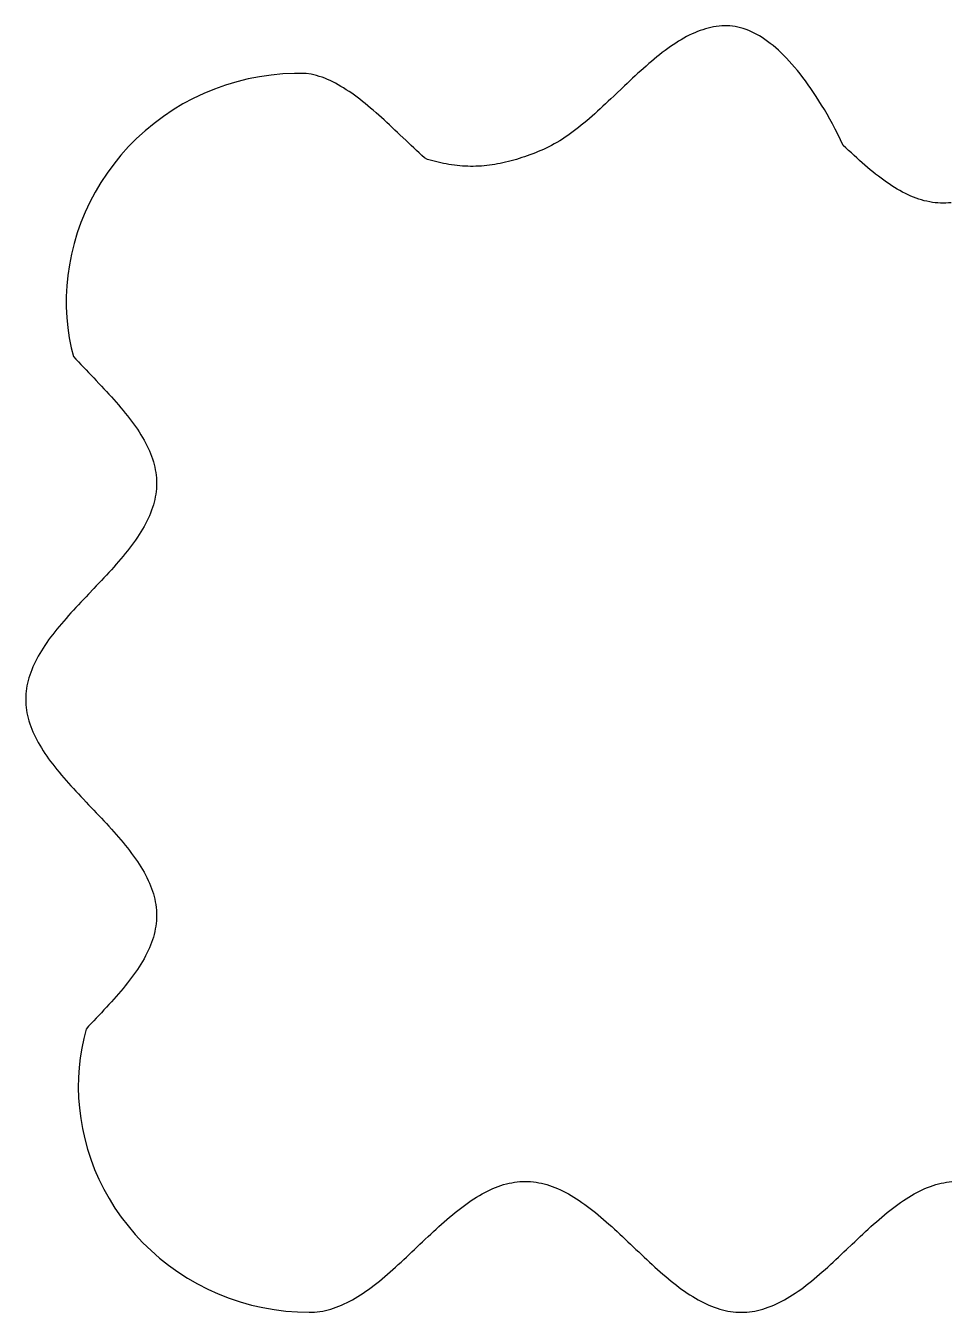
# Model space of a CAD drawing. Header units: metres. Extents: x -17 to 67.8, y -17 to 42.
# Drawn here: x -17 to 25.4, y -17 to 42 of the extents above; entities that cross this region are included whole.
import ezdxf

# ---------------------------------------------------------------- set-up
doc = ezdxf.new("R2010")
doc.units = ezdxf.units.M

msp = doc.modelspace()

# ---------------------------------------------------------------- linework, layer by layer
for p, q in [((14.2991, 41.8874), (14.1752, 41.8532)), ((14.4229, 41.9171), (14.2991, 41.8874)), ((14.5468, 41.9424), (14.4229, 41.9171)), ((14.6707, 41.9631), (14.5468, 41.9424)), ((14.7945, 41.9792), (14.6707, 41.9631)), ((14.9184, 41.9902), (14.7945, 41.9792)), ((15.0422, 41.9952), (14.9184, 41.9902)), ((15.1661, 41.9944), (15.0422, 41.9952)), ((15.2899, 41.9877), (15.1661, 41.9944)), ((15.4138, 41.975), (15.2899, 41.9877)), ((15.5376, 41.9565), (15.4138, 41.975)), ((15.6615, 41.932), (15.5376, 41.9565)), ((15.7854, 41.9016), (15.6615, 41.932)), ((15.9092, 41.8654), (15.7854, 41.9016)), ((13.0605, 41.3559), (12.9367, 41.2812)), ((13.1844, 41.427), (13.0605, 41.3559)), ((13.3082, 41.4944), (13.1844, 41.427)), ((13.4321, 41.5579), (13.3082, 41.4944)), ((13.556, 41.6175), (13.4321, 41.5579)), ((13.6798, 41.673), (13.556, 41.6175)), ((13.8037, 41.7244), (13.6798, 41.673)), ((13.9275, 41.7716), (13.8037, 41.7244)), ((14.0514, 41.8146), (13.9275, 41.7716)), ((14.1752, 41.8532), (14.0514, 41.8146)), ((16.0331, 41.8232), (15.9092, 41.8654)), ((16.1569, 41.7752), (16.0331, 41.8232)), ((16.2808, 41.7214), (16.1569, 41.7752)), ((16.4046, 41.6617), (16.2808, 41.7214)), ((16.5285, 41.5963), (16.4046, 41.6617)), ((16.6524, 41.5251), (16.5285, 41.5963)), ((16.7762, 41.4482), (16.6524, 41.5251)), ((16.9001, 41.3655), (16.7762, 41.4482)), ((17.0239, 41.2772), (16.9001, 41.3655)), ((12.1935, 40.7634), (12.0697, 40.6667)), ((12.3174, 40.8573), (12.1935, 40.7634)), ((12.4413, 40.9483), (12.3174, 40.8573)), ((12.5651, 41.0364), (12.4413, 40.9483)), ((12.689, 41.1213), (12.5651, 41.0364)), ((12.8128, 41.203), (12.689, 41.1213)), ((12.9367, 41.2812), (12.8128, 41.203)), ((17.1478, 41.1833), (17.0239, 41.2772)), ((17.2716, 41.0837), (17.1478, 41.1833)), ((17.3955, 40.9786), (17.2716, 41.0837)), ((17.5193, 40.8679), (17.3955, 40.9786)), ((17.6432, 40.7517), (17.5193, 40.8679)), ((17.7671, 40.6301), (17.6432, 40.7517)), ((11.4504, 40.148), (11.3266, 40.0383)), ((11.5743, 40.256), (11.4504, 40.148)), ((11.6981, 40.362), (11.5743, 40.256)), ((11.822, 40.4659), (11.6981, 40.362)), ((11.9458, 40.5675), (11.822, 40.4659)), ((12.0697, 40.6667), (11.9458, 40.5675)), ((17.8909, 40.503), (17.7671, 40.6301)), ((18.0148, 40.3704), (17.8909, 40.503)), ((18.1386, 40.2325), (18.0148, 40.3704)), ((18.2625, 40.0891), (18.1386, 40.2325)), ((-6.79834, 39.5552), (-7.31935, 39.4267)), ((-6.27158, 39.6576), (-6.79834, 39.5552)), ((-5.74051, 39.7336), (-6.27158, 39.6576)), ((-5.2066, 39.783), (-5.74051, 39.7336)), ((-4.67137, 39.8057), (-5.2066, 39.783)), ((-4.13626, 39.8016), (-4.67137, 39.8057)), ((-3.90773, 39.7771), (-4.13626, 39.8016)), ((-3.78387, 39.7474), (-3.90773, 39.7771)), ((-3.66002, 39.7132), (-3.78387, 39.7474)), ((-3.53615, 39.6746), (-3.66002, 39.7132)), ((-3.41229, 39.6316), (-3.53615, 39.6746)), ((-3.28844, 39.5844), (-3.41229, 39.6316)), ((-3.16458, 39.533), (-3.28844, 39.5844)), ((-3.04073, 39.4775), (-3.16458, 39.533)), ((10.8311, 39.5853), (10.7073, 39.4693)), ((10.955, 39.7003), (10.8311, 39.5853)), ((11.0788, 39.8143), (10.955, 39.7003)), ((11.2027, 39.927), (11.0788, 39.8143)), ((11.3266, 40.0383), (11.2027, 39.927)), ((18.3863, 39.9403), (18.2625, 40.0891)), ((18.5102, 39.7861), (18.3863, 39.9403)), ((18.634, 39.6265), (18.5102, 39.7861)), ((18.7579, 39.4615), (18.634, 39.6265)), ((-8.33832, 39.0927), (-8.8335, 38.8882)), ((-7.83315, 39.2724), (-8.33832, 39.0927)), ((-7.31935, 39.4267), (-7.83315, 39.2724)), ((-2.91687, 39.4179), (-3.04073, 39.4775)), ((-2.79301, 39.3544), (-2.91687, 39.4179)), ((-2.66916, 39.287), (-2.79301, 39.3544)), ((-2.5453, 39.2159), (-2.66916, 39.287)), ((-2.42145, 39.1412), (-2.5453, 39.2159)), ((-2.29759, 39.063), (-2.42145, 39.1412)), ((-2.17374, 38.9813), (-2.29759, 39.063)), ((-2.04988, 38.8964), (-2.17374, 38.9813)), ((10.3357, 39.1178), (10.088, 38.8822)), ((10.4595, 39.2354), (10.3357, 39.1178)), ((10.5834, 39.3526), (10.4595, 39.2354)), ((10.7073, 39.4693), (10.5834, 39.3526)), ((18.8818, 39.291), (18.7579, 39.4615)), ((19.0056, 39.1149), (18.8818, 39.291)), ((19.1295, 38.9332), (19.0056, 39.1149)), ((-9.78848, 38.4075), (-10.2457, 38.1327)), ((-9.31731, 38.6596), (-9.78848, 38.4075)), ((-8.8335, 38.8882), (-9.31731, 38.6596)), ((-1.92603, 38.8083), (-2.04988, 38.8964)), ((-1.80217, 38.7173), (-1.92603, 38.8083)), ((-1.67831, 38.6234), (-1.80217, 38.7173)), ((-1.55446, 38.5267), (-1.67831, 38.6234)), ((-1.4306, 38.4275), (-1.55446, 38.5267)), ((-1.30675, 38.3259), (-1.4306, 38.4275)), ((9.59256, 38.4147), (9.4687, 38.2997)), ((9.71642, 38.5307), (9.59256, 38.4147)), ((9.84027, 38.6474), (9.71642, 38.5307)), ((9.96413, 38.7646), (9.84027, 38.6474)), ((10.088, 38.8822), (9.96413, 38.7646)), ((19.2533, 38.7458), (19.1295, 38.9332)), ((19.3772, 38.5525), (19.2533, 38.7458)), ((19.501, 38.3533), (19.3772, 38.5525)), ((19.6249, 38.1479), (19.501, 38.3533)), ((-10.6879, 37.8362), (-11.1138, 37.5187)), ((-10.2457, 38.1327), (-10.6879, 37.8362)), ((-1.18289, 38.222), (-1.30675, 38.3259)), ((-1.05904, 38.116), (-1.18289, 38.222)), ((-0.93518, 38.008), (-1.05904, 38.116)), ((-0.81132, 37.8983), (-0.93518, 38.008)), ((-0.68747, 37.787), (-0.81132, 37.8983)), ((-0.56361, 37.6743), (-0.68747, 37.787)), ((8.97328, 37.8519), (8.84943, 37.744)), ((9.09714, 37.9616), (8.97328, 37.8519)), ((9.22099, 38.0729), (9.09714, 37.9616)), ((9.34485, 38.1857), (9.22099, 38.0729)), ((9.4687, 38.2997), (9.34485, 38.1857)), ((19.7487, 37.9361), (19.6249, 38.1479)), ((19.8726, 37.7176), (19.7487, 37.9361)), ((-11.5224, 37.1813), (-11.9126, 36.825)), ((-11.1138, 37.5187), (-11.5224, 37.1813)), ((-0.43976, 37.5603), (-0.56361, 37.6743)), ((-0.3159, 37.4453), (-0.43976, 37.5603)), ((-0.19205, 37.3293), (-0.3159, 37.4453)), ((-0.06819, 37.2126), (-0.19205, 37.3293)), ((0.05565, 37.0954), (-0.06819, 37.2126)), ((8.23015, 37.2366), (8.10629, 37.1427)), ((8.354, 37.3333), (8.23015, 37.2366)), ((8.47786, 37.4325), (8.354, 37.3333)), ((8.60172, 37.5341), (8.47786, 37.4325)), ((8.72557, 37.638), (8.60172, 37.5341)), ((8.84943, 37.744), (8.72557, 37.638)), ((19.9965, 37.492), (19.8726, 37.7176)), ((20.1203, 37.2591), (19.9965, 37.492)), ((20.2442, 37.0182), (20.1203, 37.2591)), ((-11.9126, 36.825), (-12.2835, 36.451)), ((0.1795, 36.9778), (0.05565, 37.0954)), ((0.42722, 36.7422), (0.1795, 36.9778)), ((0.55107, 36.6246), (0.42722, 36.7422)), ((0.67493, 36.5074), (0.55107, 36.6246)), ((7.36316, 36.644), (7.2393, 36.5729)), ((7.48701, 36.7188), (7.36316, 36.644)), ((7.61087, 36.797), (7.48701, 36.7188)), ((7.73473, 36.8787), (7.61087, 36.797)), ((7.85858, 36.9636), (7.73473, 36.8787)), ((7.98244, 37.0517), (7.85858, 36.9636)), ((8.10629, 37.1427), (7.98244, 37.0517)), ((20.368, 36.7687), (20.2442, 37.0182)), ((20.4919, 36.51), (20.368, 36.7687)), ((-12.6343, 36.0605), (-12.9642, 35.6546)), ((-12.2835, 36.451), (-12.6343, 36.0605)), ((0.79878, 36.3907), (0.67493, 36.5074)), ((0.92264, 36.2747), (0.79878, 36.3907)), ((1.04649, 36.1597), (0.92264, 36.2747)), ((1.17035, 36.0457), (1.04649, 36.1597)), ((1.2942, 35.9329), (1.17035, 36.0457)), ((6.00073, 36.0302), (5.87688, 35.9869)), ((6.12459, 36.0752), (6.00073, 36.0302)), ((6.24844, 36.122), (6.12459, 36.0752)), ((6.37231, 36.1706), (6.24844, 36.122)), ((6.49617, 36.2209), (6.37231, 36.1706)), ((6.62003, 36.273), (6.49617, 36.2209)), ((6.74388, 36.3267), (6.62003, 36.273)), ((6.86774, 36.3825), (6.74388, 36.3267)), ((6.99159, 36.4421), (6.86774, 36.3825)), ((7.11545, 36.5056), (6.99159, 36.4421)), ((7.2393, 36.5729), (7.11545, 36.5056)), ((20.6157, 36.3907), (20.4919, 36.51)), ((20.7396, 36.2747), (20.6157, 36.3907)), ((20.8634, 36.1597), (20.7396, 36.2747)), ((20.9873, 36.0457), (20.8634, 36.1597)), ((21.1112, 35.9329), (20.9873, 36.0457)), ((-12.9642, 35.6546), (-13.2724, 35.2345)), ((1.41808, 35.8671), (1.2942, 35.9329)), ((1.54193, 35.8315), (1.41808, 35.8671)), ((1.66579, 35.7974), (1.54193, 35.8315)), ((1.78964, 35.765), (1.66579, 35.7974)), ((1.9135, 35.7346), (1.78964, 35.765)), ((2.03735, 35.7061), (1.9135, 35.7346)), ((2.16121, 35.6797), (2.03735, 35.7061)), ((2.28506, 35.6555), (2.16121, 35.6797)), ((2.40892, 35.6335), (2.28506, 35.6555)), ((2.53278, 35.614), (2.40892, 35.6335)), ((2.65663, 35.5968), (2.53278, 35.614)), ((2.78049, 35.5821), (2.65663, 35.5968)), ((2.90434, 35.5699), (2.78049, 35.5821)), ((3.0282, 35.5602), (2.90434, 35.5699)), ((3.15205, 35.553), (3.0282, 35.5602)), ((3.27591, 35.5484), (3.15205, 35.553)), ((3.39977, 35.5463), (3.27591, 35.5484)), ((3.52362, 35.5467), (3.39977, 35.5463)), ((3.64748, 35.5496), (3.52362, 35.5467)), ((3.77133, 35.555), (3.64748, 35.5496)), ((3.89519, 35.5628), (3.77133, 35.555)), ((4.01904, 35.573), (3.89519, 35.5628)), ((4.1429, 35.5856), (4.01904, 35.573)), ((4.26675, 35.6006), (4.1429, 35.5856)), ((4.39061, 35.6178), (4.26675, 35.6006)), ((4.51447, 35.6372), (4.39061, 35.6178)), ((4.63832, 35.6588), (4.51447, 35.6372)), ((4.76218, 35.6826), (4.63832, 35.6588)), ((4.88603, 35.7085), (4.76218, 35.6826)), ((5.00989, 35.7364), (4.88603, 35.7085)), ((5.13374, 35.7664), (5.00989, 35.7364)), ((5.2576, 35.7984), (5.13374, 35.7664)), ((5.38145, 35.8323), (5.2576, 35.7984)), ((5.50531, 35.8681), (5.38145, 35.8323)), ((5.62917, 35.9059), (5.50531, 35.8681)), ((5.75302, 35.9454), (5.62917, 35.9059)), ((5.87688, 35.9869), (5.75302, 35.9454)), ((21.235, 35.8216), (21.1112, 35.9329)), ((21.3589, 35.7119), (21.235, 35.8216)), ((21.4827, 35.604), (21.3589, 35.7119)), ((21.6066, 35.498), (21.4827, 35.604)), ((21.7305, 35.3941), (21.6066, 35.498)), ((-13.2724, 35.2345), (-13.5583, 34.8016)), ((21.8543, 35.2925), (21.7305, 35.3941)), ((21.9782, 35.1933), (21.8543, 35.2925)), ((22.102, 35.0966), (21.9782, 35.1933)), ((22.2259, 35.0027), (22.102, 35.0966)), ((22.3497, 34.9117), (22.2259, 35.0027)), ((22.4736, 34.8236), (22.3497, 34.9117)), ((22.5974, 34.7387), (22.4736, 34.8236)), ((-13.8215, 34.3572), (-14.0613, 33.9026)), ((-13.5583, 34.8016), (-13.8215, 34.3572)), ((22.7213, 34.657), (22.5974, 34.7387)), ((22.8452, 34.5788), (22.7213, 34.657)), ((22.969, 34.504), (22.8452, 34.5788)), ((23.0929, 34.4329), (22.969, 34.504)), ((23.2167, 34.3656), (23.0929, 34.4329)), ((23.3406, 34.3021), (23.2167, 34.3656)), ((23.4644, 34.2425), (23.3406, 34.3021)), ((23.5883, 34.187), (23.4644, 34.2425)), ((-14.0613, 33.9026), (-14.2775, 33.4391)), ((23.7121, 34.1356), (23.5883, 34.187)), ((23.836, 34.0883), (23.7121, 34.1356)), ((23.9599, 34.0454), (23.836, 34.0883)), ((24.0837, 34.0068), (23.9599, 34.0454)), ((24.2076, 33.9726), (24.0837, 34.0068)), ((24.3314, 33.9429), (24.2076, 33.9726)), ((24.4553, 33.9176), (24.3314, 33.9429)), ((24.5791, 33.8969), (24.4553, 33.9176)), ((24.703, 33.8808), (24.5791, 33.8969)), ((24.8268, 33.8692), (24.703, 33.8808)), ((24.9507, 33.8623), (24.8268, 33.8692)), ((25.0746, 33.86), (24.9507, 33.8623)), ((25.1984, 33.8623), (25.0746, 33.86)), ((25.3223, 33.8692), (25.1984, 33.8623)), ((25.4461, 33.8808), (25.3223, 33.8692)), ((-14.2775, 33.4391), (-14.4698, 32.9682)), ((-14.6379, 32.4911), (-14.7818, 32.0093)), ((-14.4698, 32.9682), (-14.6379, 32.4911)), ((-14.7818, 32.0093), (-14.9014, 31.5241)), ((-14.9014, 31.5241), (-14.9968, 31.0368)), ((-14.9968, 31.0368), (-15.0682, 30.5489)), ((-15.0682, 30.5489), (-15.1156, 30.0614)), ((-15.1396, 29.5759), (-15.1403, 29.0933)), ((-15.1156, 30.0614), (-15.1396, 29.5759)), ((-15.1403, 29.0933), (-15.1183, 28.6151)), ((-15.1183, 28.6151), (-15.0741, 28.1423)), ((-15.0741, 28.1423), (-15.0081, 27.676)), ((-15.0081, 27.676), (-14.9212, 27.2174)), ((-14.9212, 27.2174), (-14.8143, 26.8343)), ((-14.8143, 26.8343), (-14.7003, 26.7104)), ((-14.7003, 26.7104), (-14.5853, 26.5866)), ((-14.5853, 26.5866), (-14.4693, 26.4627)), ((-14.4693, 26.4627), (-14.3526, 26.3388)), ((-14.3526, 26.3388), (-14.2354, 26.215)), ((-14.2354, 26.215), (-14.1178, 26.0911)), ((-14.1178, 26.0911), (-13.8822, 25.8434)), ((-13.8822, 25.8434), (-13.7646, 25.7196)), ((-13.7646, 25.7196), (-13.6474, 25.5957)), ((-13.6474, 25.5957), (-13.5307, 25.4718)), ((-13.5307, 25.4718), (-13.4147, 25.348)), ((-13.4147, 25.348), (-13.2997, 25.2241)), ((-13.2997, 25.2241), (-13.1857, 25.1003)), ((-13.1857, 25.1003), (-13.0729, 24.9764)), ((-13.0729, 24.9764), (-12.9616, 24.8526)), ((-12.9616, 24.8526), (-12.8519, 24.7287)), ((-12.8519, 24.7287), (-12.744, 24.6049)), ((-12.744, 24.6049), (-12.638, 24.481)), ((-12.638, 24.481), (-12.5341, 24.3571)), ((-12.5341, 24.3571), (-12.4325, 24.2333)), ((-12.4325, 24.2333), (-12.3333, 24.1094)), ((-12.3333, 24.1094), (-12.2366, 23.9856)), ((-12.2366, 23.9856), (-12.1427, 23.8617)), ((-12.1427, 23.8617), (-12.0517, 23.7379)), ((-12.0517, 23.7379), (-11.9636, 23.614)), ((-11.9636, 23.614), (-11.8787, 23.4902)), ((-11.8787, 23.4902), (-11.797, 23.3663)), ((-11.797, 23.3663), (-11.7188, 23.2424)), ((-11.7188, 23.2424), (-11.644, 23.1186)), ((-11.644, 23.1186), (-11.5729, 22.9947)), ((-11.5729, 22.9947), (-11.5056, 22.8709)), ((-11.5056, 22.8709), (-11.4421, 22.747)), ((-11.4421, 22.747), (-11.3825, 22.6232)), ((-11.3825, 22.6232), (-11.327, 22.4993)), ((-11.327, 22.4993), (-11.2756, 22.3755)), ((-11.2756, 22.3755), (-11.2283, 22.2516)), ((-11.2283, 22.2516), (-11.1854, 22.1277)), ((-11.1854, 22.1277), (-11.1468, 22.0039)), ((-11.1468, 22.0039), (-11.1126, 21.88)), ((-11.1126, 21.88), (-11.0829, 21.7562)), ((-11.0829, 21.7562), (-11.0576, 21.6323)), ((-11.0576, 21.6323), (-11.0369, 21.5085)), ((-11.0369, 21.5085), (-11.0208, 21.3846)), ((-11.0208, 21.3846), (-11.0092, 21.2607)), ((-11.0092, 21.2607), (-11.0023, 21.1369)), ((-11.0092, 20.7653), (-11.0208, 20.6415)), ((-11.0023, 20.8892), (-11.0092, 20.7653)), ((-11.0023, 21.1369), (-11, 21.013)), ((-11, 21.013), (-11.0023, 20.8892)), ((-11.1126, 20.146), (-11.1468, 20.0222)), ((-11.0829, 20.2699), (-11.1126, 20.146)), ((-11.0576, 20.3938), (-11.0829, 20.2699)), ((-11.0369, 20.5176), (-11.0576, 20.3938)), ((-11.0208, 20.6415), (-11.0369, 20.5176)), ((-11.327, 19.5268), (-11.3825, 19.4029)), ((-11.2756, 19.6506), (-11.327, 19.5268)), ((-11.2283, 19.7745), (-11.2756, 19.6506)), ((-11.1854, 19.8983), (-11.2283, 19.7745)), ((-11.1468, 20.0222), (-11.1854, 19.8983)), ((-11.644, 18.9075), (-11.7188, 18.7836)), ((-11.5729, 19.0313), (-11.644, 18.9075)), ((-11.5056, 19.1552), (-11.5729, 19.0313)), ((-11.4421, 19.2791), (-11.5056, 19.1552)), ((-11.3825, 19.4029), (-11.4421, 19.2791)), ((-11.9636, 18.4121), (-12.0517, 18.2882)), ((-11.8787, 18.5359), (-11.9636, 18.4121)), ((-11.797, 18.6598), (-11.8787, 18.5359)), ((-11.7188, 18.7836), (-11.797, 18.6598)), ((-12.4325, 17.7928), (-12.5341, 17.6689)), ((-12.3333, 17.9166), (-12.4325, 17.7928)), ((-12.2366, 18.0405), (-12.3333, 17.9166)), ((-12.1427, 18.1644), (-12.2366, 18.0405)), ((-12.0517, 18.2882), (-12.1427, 18.1644)), ((-12.9616, 17.1735), (-13.0729, 17.0497)), ((-12.8519, 17.2974), (-12.9616, 17.1735)), ((-12.744, 17.4212), (-12.8519, 17.2974)), ((-12.638, 17.5451), (-12.744, 17.4212)), ((-12.5341, 17.6689), (-12.638, 17.5451)), ((-13.5307, 16.5542), (-13.6474, 16.4304)), ((-13.4147, 16.6781), (-13.5307, 16.5542)), ((-13.2997, 16.8019), (-13.4147, 16.6781)), ((-13.1857, 16.9258), (-13.2997, 16.8019)), ((-13.0729, 17.0497), (-13.1857, 16.9258)), ((-14.1178, 15.9349), (-14.2354, 15.8111)), ((-13.8822, 16.1826), (-14.1178, 15.9349)), ((-13.7646, 16.3065), (-13.8822, 16.1826)), ((-13.6474, 16.4304), (-13.7646, 16.3065)), ((-14.5853, 15.4395), (-14.7003, 15.3157)), ((-14.4693, 15.5634), (-14.5853, 15.4395)), ((-14.3526, 15.6872), (-14.4693, 15.5634)), ((-14.2354, 15.8111), (-14.3526, 15.6872)), ((-15.148, 14.8202), (-15.256, 14.6964)), ((-15.0383, 14.9441), (-15.148, 14.8202)), ((-14.927, 15.0679), (-15.0383, 14.9441)), ((-14.8143, 15.1918), (-14.927, 15.0679)), ((-14.7003, 15.3157), (-14.8143, 15.1918)), ((-15.6667, 14.201), (-15.7634, 14.0771)), ((-15.5675, 14.3248), (-15.6667, 14.201)), ((-15.4659, 14.4487), (-15.5675, 14.3248)), ((-15.362, 14.5725), (-15.4659, 14.4487)), ((-15.256, 14.6964), (-15.362, 14.5725)), ((-16.1213, 13.5817), (-16.203, 13.4578)), ((-16.0364, 13.7055), (-16.1213, 13.5817)), ((-15.9483, 13.8294), (-16.0364, 13.7055)), ((-15.8573, 13.9532), (-15.9483, 13.8294)), ((-15.7634, 14.0771), (-15.8573, 13.9532)), ((-16.427, 13.0863), (-16.4944, 12.9624)), ((-16.3559, 13.2101), (-16.427, 13.0863)), ((-16.2812, 13.334), (-16.3559, 13.2101)), ((-16.203, 13.4578), (-16.2812, 13.334)), ((-16.7244, 12.467), (-16.7716, 12.3431)), ((-16.673, 12.5908), (-16.7244, 12.467)), ((-16.6175, 12.7147), (-16.673, 12.5908)), ((-16.5579, 12.8385), (-16.6175, 12.7147)), ((-16.4944, 12.9624), (-16.5579, 12.8385)), ((-16.9171, 11.8477), (-16.9424, 11.7238)), ((-16.8874, 11.9716), (-16.9171, 11.8477)), ((-16.8532, 12.0954), (-16.8874, 11.9716)), ((-16.8146, 12.2193), (-16.8532, 12.0954)), ((-16.7716, 12.3431), (-16.8146, 12.2193)), ((-16.9977, 11.2284), (-17, 11.1046)), ((-16.9907, 11.3523), (-16.9977, 11.2284)), ((-16.9792, 11.4761), (-16.9907, 11.3523)), ((-16.9631, 11.6), (-16.9792, 11.4761)), ((-16.9424, 11.7238), (-16.9631, 11.6)), ((-17, 11.1046), (-16.9977, 10.9807)), ((-16.9977, 10.9807), (-16.9907, 10.8568)), ((-16.9907, 10.8568), (-16.9792, 10.733)), ((-16.9792, 10.733), (-16.9631, 10.6091)), ((-16.9631, 10.6091), (-16.9424, 10.4853)), ((-16.9424, 10.4853), (-16.9171, 10.3614)), ((-16.9171, 10.3614), (-16.8874, 10.2376)), ((-16.8874, 10.2376), (-16.8532, 10.1137)), ((-16.8532, 10.1137), (-16.8146, 9.98985)), ((-16.8146, 9.98985), (-16.7716, 9.866)), ((-16.7716, 9.866), (-16.7244, 9.74214)), ((-16.7244, 9.74214), (-16.673, 9.61829)), ((-16.673, 9.61829), (-16.6175, 9.49443)), ((-16.6175, 9.49443), (-16.5579, 9.37057)), ((-16.5579, 9.37057), (-16.4944, 9.24672)), ((-16.4944, 9.24672), (-16.427, 9.12286)), ((-16.427, 9.12286), (-16.3559, 8.99901)), ((-16.3559, 8.99901), (-16.2812, 8.87515)), ((-16.2812, 8.87515), (-16.203, 8.7513)), ((-16.203, 8.7513), (-16.1213, 8.62744)), ((-16.1213, 8.62744), (-16.0364, 8.50359)), ((-16.0364, 8.50359), (-15.9483, 8.37973)), ((-15.9483, 8.37973), (-15.8573, 8.25587)), ((-15.8573, 8.25587), (-15.7634, 8.13202)), ((-15.7634, 8.13202), (-15.6667, 8.00816)), ((-15.6667, 8.00816), (-15.5675, 7.88431)), ((-15.5675, 7.88431), (-15.4659, 7.76045)), ((-15.4659, 7.76045), (-15.362, 7.6366)), ((-15.362, 7.6366), (-15.256, 7.51274)), ((-15.256, 7.51274), (-15.148, 7.38889)), ((-15.148, 7.38889), (-15.0383, 7.26503)), ((-15.0383, 7.26503), (-14.927, 7.14117)), ((-14.927, 7.14117), (-14.8143, 7.01732)), ((-14.8143, 7.01732), (-14.7003, 6.89346)), ((-14.7003, 6.89346), (-14.5853, 6.76961)), ((-14.5853, 6.76961), (-14.4693, 6.64574)), ((-14.4693, 6.64574), (-14.3526, 6.52188)), ((-14.3526, 6.52188), (-14.2354, 6.39803)), ((-14.2354, 6.39803), (-14.1178, 6.27417)), ((-14.1178, 6.27417), (-13.8822, 6.02646)), ((-13.8822, 6.02646), (-13.7646, 5.9026)), ((-13.7646, 5.9026), (-13.6474, 5.77875)), ((-13.6474, 5.77875), (-13.5307, 5.65489)), ((-13.5307, 5.65489), (-13.4147, 5.53104)), ((-13.4147, 5.53104), (-13.2997, 5.40718)), ((-13.2997, 5.40718), (-13.1857, 5.28333)), ((-13.1857, 5.28333), (-13.0729, 5.15947)), ((-13.0729, 5.15947), (-12.9616, 5.03561)), ((-12.9616, 5.03561), (-12.8519, 4.91176)), ((-12.8519, 4.91176), (-12.744, 4.7879)), ((-12.744, 4.7879), (-12.638, 4.66405)), ((-12.638, 4.66405), (-12.5341, 4.54019)), ((-12.5341, 4.54019), (-12.4325, 4.41634)), ((-12.4325, 4.41634), (-12.3333, 4.29248)), ((-12.3333, 4.29248), (-12.2366, 4.16862)), ((-12.2366, 4.16862), (-12.1427, 4.04477)), ((-12.1427, 4.04477), (-12.0517, 3.92091)), ((-12.0517, 3.92091), (-11.9636, 3.79706)), ((-11.9636, 3.79706), (-11.8787, 3.6732)), ((-11.8787, 3.6732), (-11.797, 3.54935)), ((-11.797, 3.54935), (-11.7188, 3.42549)), ((-11.7188, 3.42549), (-11.644, 3.30164)), ((-11.644, 3.30164), (-11.5729, 3.17778)), ((-11.5729, 3.17778), (-11.5056, 3.05392)), ((-11.5056, 3.05392), (-11.4421, 2.93007)), ((-11.4421, 2.93007), (-11.3825, 2.80621)), ((-11.3825, 2.80621), (-11.327, 2.68236)), ((-11.327, 2.68236), (-11.2756, 2.5585)), ((-11.2756, 2.5585), (-11.2283, 2.43465)), ((-11.2283, 2.43465), (-11.1854, 2.31079)), ((-11.1854, 2.31079), (-11.1468, 2.18694)), ((-11.1468, 2.18694), (-11.1126, 2.06308)), ((-11.1126, 2.06308), (-11.0829, 1.93922)), ((-11.0829, 1.93922), (-11.0576, 1.81537)), ((-11.0576, 1.81537), (-11.0369, 1.6915)), ((-11.0369, 1.6915), (-11.0208, 1.56764)), ((-11.0208, 1.56764), (-11.0092, 1.44379)), ((-11.0092, 1.44379), (-11.0023, 1.31993)), ((-11.0023, 1.31993), (-11, 1.19608)), ((-11, 1.19608), (-11.0023, 1.07222)), ((-11.0369, 0.70065), (-11.0576, 0.5768)), ((-11.0208, 0.82451), (-11.0369, 0.70065)), ((-11.0092, 0.94836), (-11.0208, 0.82451)), ((-11.0023, 1.07222), (-11.0092, 0.94836)), ((-11.1854, 0.08138), (-11.2283, -0.04247)), ((-11.1468, 0.20523), (-11.1854, 0.08138)), ((-11.1126, 0.32909), (-11.1468, 0.20523)), ((-11.0829, 0.45294), (-11.1126, 0.32909)), ((-11.0576, 0.5768), (-11.0829, 0.45294)), ((-11.4421, -0.53789), (-11.5056, -0.66174)), ((-11.3825, -0.41403), (-11.4421, -0.53789)), ((-11.327, -0.29018), (-11.3825, -0.41403)), ((-11.2756, -0.16632), (-11.327, -0.29018)), ((-11.2283, -0.04247), (-11.2756, -0.16632)), ((-11.797, -1.15717), (-11.8787, -1.28102)), ((-11.7188, -1.03331), (-11.797, -1.15717)), ((-11.644, -0.90945), (-11.7188, -1.03331)), ((-11.5729, -0.7856), (-11.644, -0.90945)), ((-11.5056, -0.66174), (-11.5729, -0.7856)), ((-12.1427, -1.65259), (-12.2366, -1.77644)), ((-12.0517, -1.52873), (-12.1427, -1.65259)), ((-11.9636, -1.40488), (-12.0517, -1.52873)), ((-11.8787, -1.28102), (-11.9636, -1.40488)), ((-12.638, -2.27187), (-12.744, -2.39572)), ((-12.5341, -2.14801), (-12.638, -2.27187)), ((-12.4325, -2.02415), (-12.5341, -2.14801)), ((-12.3333, -1.9003), (-12.4325, -2.02415)), ((-12.2366, -1.77644), (-12.3333, -1.9003)), ((-13.1857, -2.89114), (-13.2997, -3.015)), ((-13.0729, -2.76729), (-13.1857, -2.89114)), ((-12.9616, -2.64343), (-13.0729, -2.76729)), ((-12.8519, -2.51958), (-12.9616, -2.64343)), ((-12.744, -2.39572), (-12.8519, -2.51958)), ((-13.7646, -3.51044), (-13.8822, -3.63429)), ((-13.6474, -3.38658), (-13.7646, -3.51044)), ((-13.5307, -3.26273), (-13.6474, -3.38658)), ((-13.4147, -3.13885), (-13.5307, -3.26273)), ((-13.2997, -3.015), (-13.4147, -3.13885)), ((-14.2354, -4.01999), (-14.3429, -4.44749)), ((-14.1178, -3.882), (-14.2354, -4.01999)), ((-13.8822, -3.63429), (-14.1178, -3.882)), ((-14.3429, -4.44749), (-14.4319, -4.88385)), ((-14.4319, -4.88385), (-14.5016, -5.32822)), ((-14.5513, -5.77966), (-14.5804, -6.23721)), ((-14.5016, -5.32822), (-14.5513, -5.77966)), ((-14.5804, -6.23721), (-14.5883, -6.69984)), ((-14.5883, -6.69984), (-14.5744, -7.16649)), ((-14.5744, -7.16649), (-14.5384, -7.63602)), ((-14.5384, -7.63602), (-14.4798, -8.10727)), ((-14.4798, -8.10727), (-14.3984, -8.57903)), ((-14.3984, -8.57903), (-14.2938, -9.05006)), ((-14.2938, -9.05006), (-14.1659, -9.5191)), ((-14.1659, -9.5191), (-14.0146, -9.98489)), ((-14.0146, -9.98489), (-13.8399, -10.4461)), ((-13.8399, -10.4461), (-13.6419, -10.9014)), ((-13.6419, -10.9014), (-13.4206, -11.3495)), ((4.66991, -11.2283), (4.79376, -11.1854)), ((4.79376, -11.1854), (4.91762, -11.1468)), ((4.91762, -11.1468), (5.04147, -11.1126)), ((5.04147, -11.1126), (5.16533, -11.0829)), ((5.16533, -11.0829), (5.28918, -11.0576)), ((5.28918, -11.0576), (5.41304, -11.0369)), ((5.41304, -11.0369), (5.5369, -11.0208)), ((5.5369, -11.0208), (5.66075, -11.0092)), ((5.66075, -11.0092), (5.78461, -11.0023)), ((5.78461, -11.0023), (5.90848, -11)), ((5.90848, -11), (6.03233, -11.0023)), ((6.03233, -11.0023), (6.15619, -11.0092)), ((6.15619, -11.0092), (6.28004, -11.0208)), ((6.28004, -11.0208), (6.4039, -11.0369)), ((6.4039, -11.0369), (6.52776, -11.0576)), ((6.52776, -11.0576), (6.65161, -11.0829)), ((6.65161, -11.0829), (6.77547, -11.1126)), ((6.77547, -11.1126), (6.89932, -11.1468)), ((6.89932, -11.1468), (7.02318, -11.1854)), ((7.02318, -11.1854), (7.14703, -11.2283)), ((24.4869, -11.2283), (24.6107, -11.1854)), ((24.6107, -11.1854), (24.7346, -11.1468)), ((24.7346, -11.1468), (24.8584, -11.1126)), ((24.8584, -11.1126), (24.9823, -11.0829)), ((24.9823, -11.0829), (25.1061, -11.0576)), ((25.1061, -11.0576), (25.23, -11.0369)), ((25.23, -11.0369), (25.3539, -11.0208)), ((25.3539, -11.0208), (25.4777, -11.0092)), ((-13.4206, -11.3495), (-13.1764, -11.789)), ((-13.1764, -11.789), (-12.9095, -12.2187)), ((3.43135, -11.8787), (3.55521, -11.797)), ((3.55521, -11.797), (3.67906, -11.7188)), ((3.67906, -11.7188), (3.80292, -11.644)), ((3.80292, -11.644), (3.92677, -11.5729)), ((3.92677, -11.5729), (4.05063, -11.5056)), ((4.05063, -11.5056), (4.17448, -11.4421)), ((4.17448, -11.4421), (4.29834, -11.3825)), ((4.29834, -11.3825), (4.4222, -11.327)), ((4.4222, -11.327), (4.54605, -11.2756)), ((4.54605, -11.2756), (4.66991, -11.2283)), ((7.14703, -11.2283), (7.27089, -11.2756)), ((7.27089, -11.2756), (7.39474, -11.327)), ((7.39474, -11.327), (7.5186, -11.3825)), ((7.5186, -11.3825), (7.64246, -11.4421)), ((7.64246, -11.4421), (7.76631, -11.5056)), ((7.76631, -11.5056), (7.89017, -11.5729)), ((7.89017, -11.5729), (8.01402, -11.644)), ((8.01402, -11.644), (8.13788, -11.7188)), ((8.13788, -11.7188), (8.26173, -11.797)), ((8.26173, -11.797), (8.38559, -11.8787)), ((23.2483, -11.8787), (23.3722, -11.797)), ((23.3722, -11.797), (23.496, -11.7188)), ((23.496, -11.7188), (23.6199, -11.644)), ((23.6199, -11.644), (23.7437, -11.5729)), ((23.7437, -11.5729), (23.8676, -11.5056)), ((23.8676, -11.5056), (23.9914, -11.4421)), ((23.9914, -11.4421), (24.1153, -11.3825)), ((24.1153, -11.3825), (24.2392, -11.327)), ((24.2392, -11.327), (24.363, -11.2756)), ((24.363, -11.2756), (24.4869, -11.2283)), ((-12.9095, -12.2187), (-12.6204, -12.6372)), ((2.68822, -12.4325), (2.81207, -12.3333)), ((2.81207, -12.3333), (2.93593, -12.2366)), ((2.93593, -12.2366), (3.05978, -12.1427)), ((3.05978, -12.1427), (3.18364, -12.0517)), ((3.18364, -12.0517), (3.3075, -11.9636)), ((3.3075, -11.9636), (3.43135, -11.8787)), ((8.38559, -11.8787), (8.50945, -11.9636)), ((8.50945, -11.9636), (8.6333, -12.0517)), ((8.6333, -12.0517), (8.75716, -12.1427)), ((8.75716, -12.1427), (8.88101, -12.2366)), ((8.88101, -12.2366), (9.00487, -12.3333)), ((9.00487, -12.3333), (9.12872, -12.4325)), ((22.5052, -12.4325), (22.629, -12.3333)), ((22.629, -12.3333), (22.7529, -12.2366)), ((22.7529, -12.2366), (22.8767, -12.1427)), ((22.8767, -12.1427), (23.0006, -12.0517)), ((23.0006, -12.0517), (23.1245, -11.9636)), ((23.1245, -11.9636), (23.2483, -11.8787)), ((-12.6204, -12.6372), (-12.3095, -13.0433)), ((1.94508, -13.0729), (2.06894, -12.9616)), ((2.06894, -12.9616), (2.19279, -12.8519)), ((2.19279, -12.8519), (2.31665, -12.744)), ((2.31665, -12.744), (2.44051, -12.638)), ((2.44051, -12.638), (2.56436, -12.5341)), ((2.56436, -12.5341), (2.68822, -12.4325)), ((9.12872, -12.4325), (9.25258, -12.5341)), ((9.25258, -12.5341), (9.37643, -12.638)), ((9.37643, -12.638), (9.50029, -12.744)), ((9.50029, -12.744), (9.62415, -12.8519)), ((9.62415, -12.8519), (9.748, -12.9616)), ((9.748, -12.9616), (9.87186, -13.0729)), ((21.762, -13.0729), (21.8859, -12.9616)), ((21.8859, -12.9616), (22.0098, -12.8519)), ((22.0098, -12.8519), (22.1336, -12.744)), ((22.1336, -12.744), (22.2575, -12.638)), ((22.2575, -12.638), (22.3813, -12.5341)), ((22.3813, -12.5341), (22.5052, -12.4325)), ((-12.3095, -13.0433), (-11.9774, -13.4356)), ((-11.9774, -13.4356), (-11.6248, -13.813)), ((1.32581, -13.6474), (1.44966, -13.5307)), ((1.44966, -13.5307), (1.57352, -13.4147)), ((1.57352, -13.4147), (1.69737, -13.2997)), ((1.69737, -13.2997), (1.82123, -13.1857)), ((1.82123, -13.1857), (1.94508, -13.0729)), ((9.87186, -13.0729), (9.99571, -13.1857)), ((9.99571, -13.1857), (10.1196, -13.2997)), ((10.1196, -13.2997), (10.2434, -13.4147)), ((10.2434, -13.4147), (10.3673, -13.5307)), ((10.3673, -13.5307), (10.4911, -13.6474)), ((21.1428, -13.6474), (21.2666, -13.5307)), ((21.2666, -13.5307), (21.3905, -13.4147)), ((21.3905, -13.4147), (21.5143, -13.2997)), ((21.5143, -13.2997), (21.6382, -13.1857)), ((21.6382, -13.1857), (21.762, -13.0729)), ((-11.6248, -13.813), (-11.2524, -14.1741)), ((0.70651, -14.2354), (0.83037, -14.1178)), ((0.83037, -14.1178), (1.07809, -13.8822)), ((1.07809, -13.8822), (1.20195, -13.7646)), ((1.20195, -13.7646), (1.32581, -13.6474)), ((10.4911, -13.6474), (10.615, -13.7646)), ((10.615, -13.7646), (10.7388, -13.8822)), ((10.7388, -13.8822), (10.9866, -14.1178)), ((10.9866, -14.1178), (11.1104, -14.2354)), ((20.5235, -14.2354), (20.6473, -14.1178)), ((20.6473, -14.1178), (20.8951, -13.8822)), ((20.8951, -13.8822), (21.0189, -13.7646)), ((21.0189, -13.7646), (21.1428, -13.6474)), ((-11.2524, -14.1741), (-10.8609, -14.518)), ((-10.8609, -14.518), (-10.4514, -14.8434)), ((0.08723, -14.8143), (0.21109, -14.7003)), ((0.21109, -14.7003), (0.33495, -14.5853)), ((0.33495, -14.5853), (0.4588, -14.4693)), ((0.4588, -14.4693), (0.58266, -14.3526)), ((0.58266, -14.3526), (0.70651, -14.2354)), ((11.1104, -14.2354), (11.2343, -14.3526)), ((11.2343, -14.3526), (11.3581, -14.4693)), ((11.3581, -14.4693), (11.482, -14.5853)), ((11.482, -14.5853), (11.6059, -14.7003)), ((11.6059, -14.7003), (11.7297, -14.8143)), ((19.9042, -14.8143), (20.028, -14.7003)), ((20.028, -14.7003), (20.1519, -14.5853)), ((20.1519, -14.5853), (20.2758, -14.4693)), ((20.2758, -14.4693), (20.3996, -14.3526)), ((20.3996, -14.3526), (20.5235, -14.2354)), ((-10.4514, -14.8434), (-10.0248, -15.1493)), ((-10.0248, -15.1493), (-9.58205, -15.4347)), ((-0.53203, -15.362), (-0.40817, -15.256)), ((-0.40817, -15.256), (-0.28432, -15.148)), ((-0.28432, -15.148), (-0.16046, -15.0383)), ((-0.16046, -15.0383), (-0.03661, -14.927)), ((-0.03661, -14.927), (0.08723, -14.8143)), ((11.7297, -14.8143), (11.8536, -14.927)), ((11.8536, -14.927), (11.9774, -15.0383)), ((11.9774, -15.0383), (12.1013, -15.148)), ((12.1013, -15.148), (12.2251, -15.256)), ((12.2251, -15.256), (12.349, -15.362)), ((19.2849, -15.362), (19.4088, -15.256)), ((19.4088, -15.256), (19.5326, -15.148)), ((19.5326, -15.148), (19.6565, -15.0383)), ((19.6565, -15.0383), (19.7803, -14.927)), ((19.7803, -14.927), (19.9042, -14.8143)), ((-9.58205, -15.4347), (-9.12428, -15.6985)), ((-9.12428, -15.6985), (-8.65266, -15.9401)), ((-1.27516, -15.9483), (-1.15131, -15.8573)), ((-1.15131, -15.8573), (-1.02745, -15.7634)), ((-1.02745, -15.7634), (-0.9036, -15.6667)), ((-0.9036, -15.6667), (-0.77974, -15.5675)), ((-0.77974, -15.5675), (-0.65588, -15.4659)), ((-0.65588, -15.4659), (-0.53203, -15.362)), ((12.349, -15.362), (12.4728, -15.4659)), ((12.4728, -15.4659), (12.5967, -15.5675)), ((12.5967, -15.5675), (12.7206, -15.6667)), ((12.7206, -15.6667), (12.8444, -15.7634)), ((12.8444, -15.7634), (12.9683, -15.8573)), ((12.9683, -15.8573), (13.0921, -15.9483)), ((18.5418, -15.9483), (18.6656, -15.8573)), ((18.6656, -15.8573), (18.7895, -15.7634)), ((18.7895, -15.7634), (18.9133, -15.6667)), ((18.9133, -15.6667), (19.0372, -15.5675)), ((19.0372, -15.5675), (19.1611, -15.4659)), ((19.1611, -15.4659), (19.2849, -15.362)), ((-8.65266, -15.9401), (-8.16841, -16.1585)), ((-8.16841, -16.1585), (-7.67278, -16.3529)), ((-7.67278, -16.3529), (-7.1671, -16.5228)), ((-2.26601, -16.5579), (-2.14215, -16.4944)), ((-2.14215, -16.4944), (-2.0183, -16.427)), ((-2.0183, -16.427), (-1.89444, -16.3559)), ((-1.89444, -16.3559), (-1.77058, -16.2812)), ((-1.77058, -16.2812), (-1.64673, -16.203)), ((-1.64673, -16.203), (-1.52287, -16.1213)), ((-1.52287, -16.1213), (-1.39902, -16.0364)), ((-1.39902, -16.0364), (-1.27516, -15.9483)), ((13.0921, -15.9483), (13.216, -16.0364)), ((13.216, -16.0364), (13.3398, -16.1213)), ((13.3398, -16.1213), (13.4637, -16.203)), ((13.4637, -16.203), (13.5875, -16.2812)), ((13.5875, -16.2812), (13.7114, -16.3559)), ((13.7114, -16.3559), (13.8353, -16.427)), ((13.8353, -16.427), (13.9591, -16.4944)), ((13.9591, -16.4944), (14.083, -16.5579)), ((17.5509, -16.5579), (17.6748, -16.4944)), ((17.6748, -16.4944), (17.7986, -16.427)), ((17.7986, -16.427), (17.9225, -16.3559)), ((17.9225, -16.3559), (18.0464, -16.2812)), ((18.0464, -16.2812), (18.1702, -16.203)), ((18.1702, -16.203), (18.2941, -16.1213)), ((18.2941, -16.1213), (18.4179, -16.0364)), ((18.4179, -16.0364), (18.5418, -15.9483)), ((-7.1671, -16.5228), (-6.65271, -16.6676)), ((-6.65271, -16.6676), (-6.13101, -16.7867)), ((-6.13101, -16.7867), (-5.60344, -16.8798)), ((-5.60344, -16.8798), (-5.07143, -16.9465)), ((-5.07143, -16.9465), (-4.53645, -16.9866)), ((-4.53645, -16.9866), (-4, -17)), ((-4, -17), (-3.87613, -16.9977)), ((-3.87613, -16.9977), (-3.75227, -16.9907)), ((-3.75227, -16.9907), (-3.62842, -16.9792)), ((-3.62842, -16.9792), (-3.50456, -16.9631)), ((-3.50456, -16.9631), (-3.38071, -16.9424)), ((-3.38071, -16.9424), (-3.25685, -16.9171)), ((-3.25685, -16.9171), (-3.133, -16.8874)), ((-3.133, -16.8874), (-3.00914, -16.8532)), ((-3.00914, -16.8532), (-2.88528, -16.8146)), ((-2.88528, -16.8146), (-2.76143, -16.7716)), ((-2.76143, -16.7716), (-2.63757, -16.7244)), ((-2.63757, -16.7244), (-2.51372, -16.673)), ((-2.51372, -16.673), (-2.38986, -16.6175)), ((-2.38986, -16.6175), (-2.26601, -16.5579)), ((14.083, -16.5579), (14.2068, -16.6175)), ((14.2068, -16.6175), (14.3307, -16.673)), ((14.3307, -16.673), (14.4545, -16.7244)), ((14.4545, -16.7244), (14.5784, -16.7716)), ((14.5784, -16.7716), (14.7022, -16.8146)), ((14.7022, -16.8146), (14.8261, -16.8532)), ((14.8261, -16.8532), (14.95, -16.8874)), ((14.95, -16.8874), (15.0738, -16.9171)), ((15.0738, -16.9171), (15.1977, -16.9424)), ((15.1977, -16.9424), (15.3215, -16.9631)), ((15.3215, -16.9631), (15.4454, -16.9792)), ((15.4454, -16.9792), (15.5692, -16.9907)), ((15.5692, -16.9907), (15.6931, -16.9977)), ((15.6931, -16.9977), (15.817, -17)), ((15.817, -17), (15.9408, -16.9977)), ((15.9408, -16.9977), (16.0647, -16.9907)), ((16.0647, -16.9907), (16.1885, -16.9792)), ((16.1885, -16.9792), (16.3124, -16.9631)), ((16.3124, -16.9631), (16.4362, -16.9424)), ((16.4362, -16.9424), (16.5601, -16.9171)), ((16.5601, -16.9171), (16.6839, -16.8874)), ((16.6839, -16.8874), (16.8078, -16.8532)), ((16.8078, -16.8532), (16.9317, -16.8146)), ((16.9317, -16.8146), (17.0555, -16.7716)), ((17.0555, -16.7716), (17.1794, -16.7244)), ((17.1794, -16.7244), (17.3032, -16.673)), ((17.3032, -16.673), (17.4271, -16.6175)), ((17.4271, -16.6175), (17.5509, -16.5579))]:
    msp.add_line(p, q)

doc.saveas('drawing.dxf')
